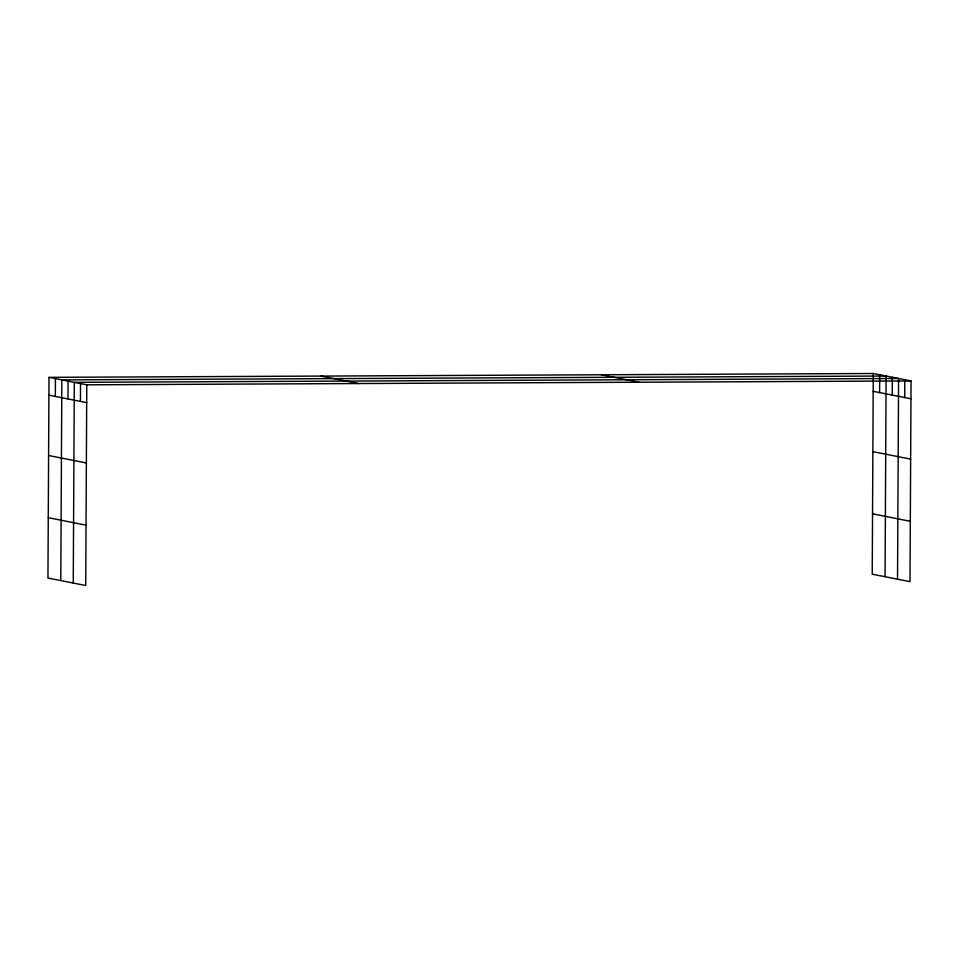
<?xml version="1.0" encoding="UTF-8"?>
<svg xmlns="http://www.w3.org/2000/svg" width="959" height="959" viewBox="0 0 959 959"><rect width="100%" height="100%" fill="white"/><g stroke="black" fill="none" stroke-linecap="round" stroke-linejoin="round"><path stroke-width="1.44" d="M49.005 377.355L47.95 578.049L85.723 585.505L86.778 384.811L49.005 377.355L873.277 373.495L911.05 380.951L909.995 581.645L872.222 574.189L873.277 373.495M55.334 396.439L55.418 378.613M60.789 580.579L61.844 379.884L886.116 376.036L885.061 576.731M67.981 398.932L68.077 381.119M73.256 583.036L74.311 382.341L898.583 378.493L897.528 579.188M80.448 401.401L80.544 383.576M879.607 392.579L879.691 374.765M892.254 395.084L892.349 377.259M904.721 397.541L904.816 379.728M86.778 384.811L911.05 380.951M873.181 391.32L910.954 398.776M601.269 374.765L639.042 382.221M872.87 451.665L910.642 459.121M321.013 376.084L358.786 383.54M872.534 513.844L910.319 521.3M48.909 395.168L86.682 402.624M48.597 455.513L86.37 462.981M48.262 517.692L86.046 525.148"/></g></svg>
